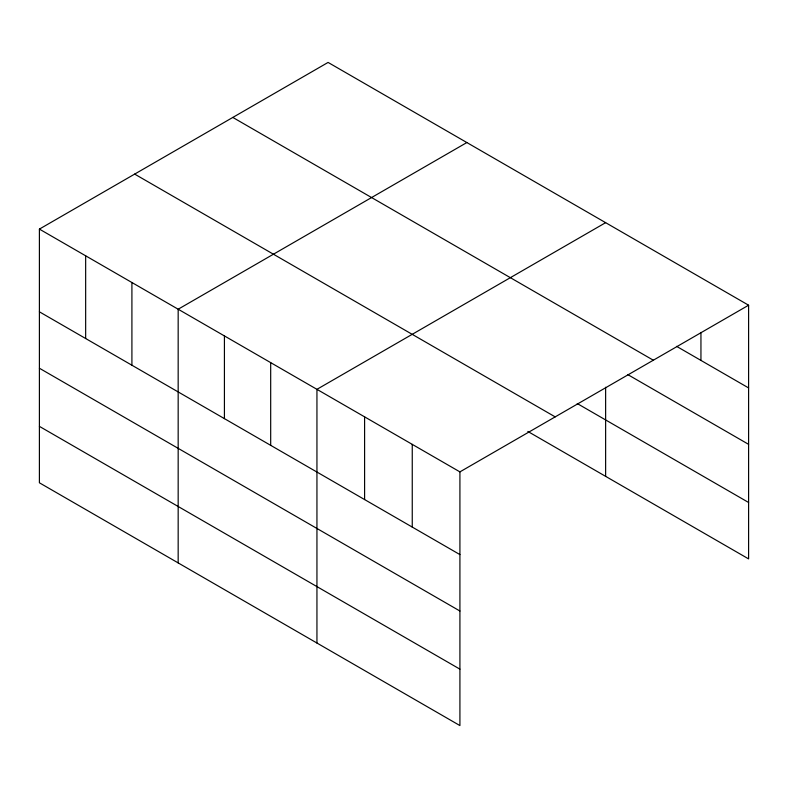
<?xml version="1.0" encoding="UTF-8"?>
<svg xmlns="http://www.w3.org/2000/svg" width="788" height="788" viewBox="0 0 788 788"><rect width="100%" height="100%" fill="white"/><g stroke="black" fill="none" stroke-linecap="round" stroke-linejoin="round"><path stroke-width="1.18" d="M39.4 229.101L459.916 471.884L459.916 725.571L39.4 482.788L39.4 229.101L328.084 62.429L748.6 305.212L748.6 558.899L527.832 431.44M466.851 142.549L178.167 309.221L178.167 562.908M605.627 222.669L316.943 389.331L316.943 643.028M459.916 471.884L748.6 305.212M676.587 346.346L748.6 387.923M232.815 117.432L653.331 360.214M627.869 374.645L748.6 444.343M577.24 403.545L748.6 502.478M134.669 174.099L555.185 416.882M39.4 311.812L459.916 554.594M39.4 368.232L459.916 611.015M39.4 426.367L459.916 669.15M700.946 332.438L700.946 360.411M605.627 387.233L605.627 476.356M412.252 444.363L412.252 527.083M364.598 416.852L364.598 499.562M270.688 362.628L270.688 445.348M224.422 335.924L224.422 418.635M131.911 282.508L131.911 365.228M85.656 255.804L85.656 338.525"/></g></svg>
